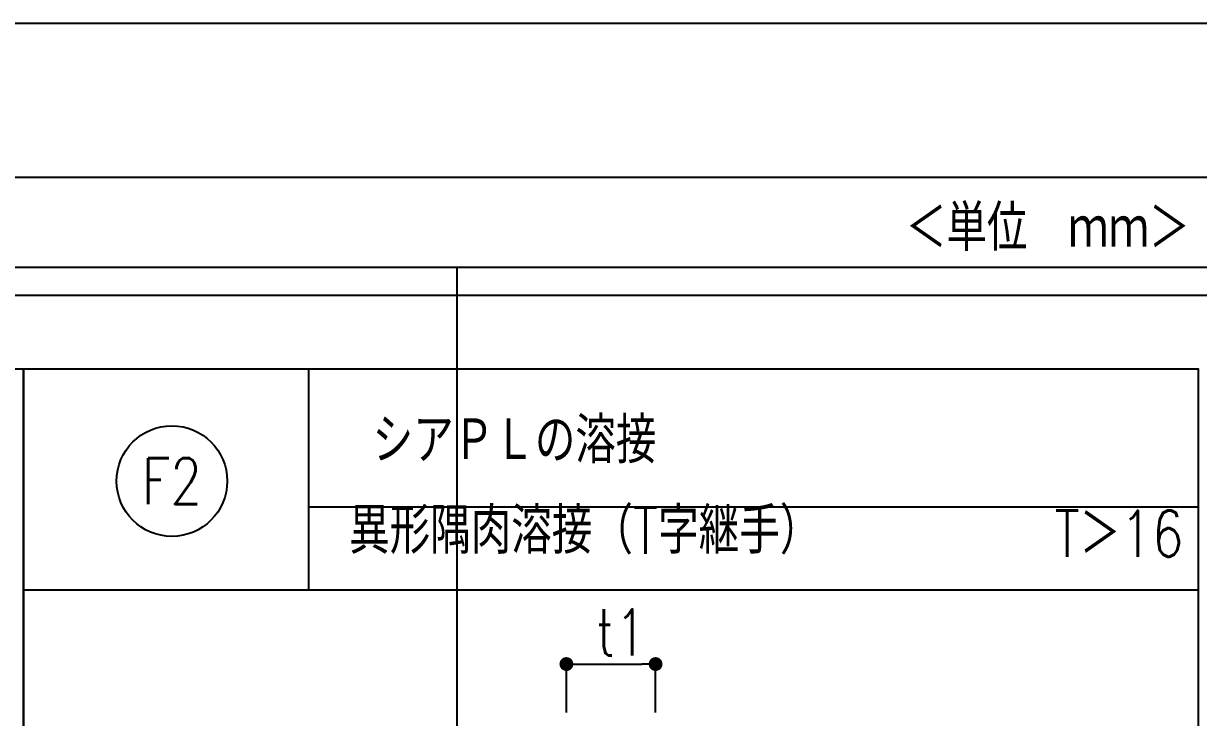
# Model space of a CAD drawing. Extents: x -668440 to 1010955, y -1678500 to 210463.
# Drawn here: x 476547 to 499454, y -13527 to 0 of the extents above; entities that cross this region are included whole.
import ezdxf
from ezdxf.enums import TextEntityAlignment as Align

# ---------------------------------------------------------------- set-up
doc = ezdxf.new("R2010")
doc.units = 0
doc.header["$MEASUREMENT"] = 0
doc.layers.get('0').update_dxf_attribs({"color": 3, "linetype": 'CONTINUOUS'})
doc.layers.get('Defpoints').update_dxf_attribs({"color": 251, "linetype": 'CONTINUOUS'})
doc.layers.add('99_レイアウト枠', color=251, linetype='CONTINUOUS', plot=False)
doc.layers.add('s小梁', color=7, linetype='CONTINUOUS')
doc.layers.add('注記', color=3, linetype='CONTINUOUS')
doc.styles.add('S020', font='simplex.shx', dxfattribs={"width": 0.8, "height": 100, "bigfont": 'extfont2.shx'})

# ---------------------------------------------------------------- blocks, each defined once
blk = doc.blocks.new('_DOT')
at = {"color": 0, "linetype": 'ByBlock'}
blk.add_line((-0.5, 0), (-1, 0), dxfattribs=at)
at = {"color": 0, "linetype": 'ByBlock', "const_width": 0.5}
blk.add_lwpolyline([(-0.25, 0, 1), (0.25, 0, 1)], format="xyb", close=True, dxfattribs=at)
blk = doc.blocks.new('ウェブクランプ工法設計指針')
at = {"layer": 'Defpoints'}
blk.add_lwpolyline([(777591.91976, -7200), (809591.91976, -7200), (809591.91976, 13600), (777591.91976, 13600)], close=True, dxfattribs=at)
at = {"layer": '注記'}
for p, q in [((809600, 13235.59282), (801069.98176, 13235.59282)), ((804926.02964, 13008.29705), (804926.0245, 5840.38246)), ((808554.92435, 13008.29705), (804926.0245, 13008.29705)), ((808554.91921, 13008.29705), (804926.0245, 13008.29705)), ((808554.91921, 13008.29705), (804926.0245, 13008.29705)), ((808554.92435, 13008.29705), (804926.0245, 13008.29705)), ((804926.02964, 13008.29705), (804926.02964, 9424.33976)), ((808554.9295, 13008.29705), (804926.02964, 13008.29705)), ((804926.03479, 13008.29705), (804926.03479, 9424.33976)), ((805805.93179, 13008.29705), (805805.93179, 12325.20905)), ((808554.92435, 12581.36705), (805805.93179, 12581.36705)), ((808554.92435, 12325.20905), (804926.02964, 12325.20905)), ((806602.73078, 11947.68809), (806602.73078, 12097.38618)), ((806645.42378, 12097.38618), (806835.55079, 12097.38618)), ((806878.24379, 11947.68809), (806878.24379, 12097.38618))]:
    blk.add_line(p, q, dxfattribs=at)
for points in [[(801297.12464, 13008.29705), (801297.12464, 9424.33976), (804926.0245, 9424.33976), (804926.0245, 13008.29705)], [(804926.03479, 13008.29705), (804926.03479, 9424.33976), (808554.92435, 9424.33976), (808554.92435, 13008.29705)]]:
    blk.add_lwpolyline(points, close=True, dxfattribs=at)
blk.add_circle((805384.29956, 12662.31354), 170.772, dxfattribs=at)
at = {"layer": '注記', "xscale": 42.693, "yscale": 42.693, "zscale": 42.693, "rotation": 180}
blk.add_blockref('_DOT', (806602.73078, 12097.38618), dxfattribs=at)
at = {"layer": '注記', "xscale": 42.693, "yscale": 42.693, "zscale": 42.693}
blk.add_blockref('_DOT', (806878.24379, 12097.38618), dxfattribs=at)
at = {"layer": '注記', "style": 'S020', "width": 0.8}
for s, p in [('＜単位\u3000ｍｍ＞', (807651.04516, 13372.80811)), ('t1', (806694.13489, 12124.0693))]:
    blk.add_text(s, height=142.31, dxfattribs=at).set_placement(p)
blk.add_text('シアＰＬの溶接', height=142.31, dxfattribs=at).set_placement((806880.96197, 12788.32152), align=Align.MIDDLE_RIGHT)
blk.add_text('F2', height=142.31, dxfattribs=at).set_placement((805384.29956, 12662.31354), align=Align.MIDDLE)
for s, p in [('異形隅肉溶接（T字継手）', (806659.36097, 12395.31034)), ('T＞16', (808309.81627, 12386.23264))]:
    blk.add_text(s, height=142.31, dxfattribs=at).set_placement(p, align=Align.BOTTOM_CENTER)

msp = doc.modelspace()

# ---------------------------------------------------------------- linework, layer by layer
at = {"layer": '99_レイアウト枠'}
msp.add_line((484999.99995, -137250), (484999.99995, -4750), dxfattribs=at)
for points in [[(300000, -148500), (510000, -148500), (510000, 0), (300000, 0)], [(305000, -4750), (504999.99991, -4750), (504999.99991, -137250), (305000, -137250)]]:
    msp.add_lwpolyline(points, close=True, dxfattribs=at)

# ---------------------------------------------------------------- block references
at = {"layer": 's小梁', "xscale": 6.312500000000052, "yscale": 6.312500000000052, "zscale": 6.312500000000052}
msp.add_blockref('ウェブクランプ工法設計指針', (-4604548.99347, -88850), dxfattribs=at)

doc.saveas('drawing.dxf')
